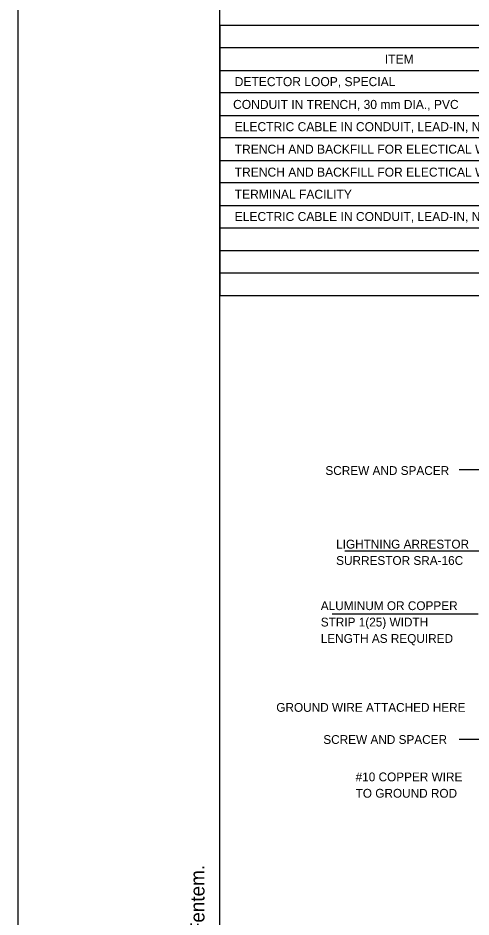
# Model space of a CAD drawing. Extents: x 97639 to 103048, y 75804 to 82153.
# Drawn here: x 101347.7 to 101572.3, y 77725.4 to 78171.2 of the extents above; entities that cross this region are included whole.
import ezdxf

# ---------------------------------------------------------------- set-up
doc = ezdxf.new("R2010")
doc.units = 0
for name, color, linetype in [('Sheets_50 Reference Boundary', 7, 'Continuous'), ('Sheets_General Details', 7, 'Continuous'), ('Sheets_Printer Plotting Border', 7, 'Continuous')]:
    doc.layers.add(name, color=color, linetype=linetype)

msp = doc.modelspace()

# ---------------------------------------------------------------- linework, layer by layer
at = {"layer": 'Sheets_50 Reference Boundary'}
msp.add_lwpolyline([(101447.68, 78533.5), (103022.68, 78533.5), (103022.68, 77533.51), (101447.68, 77533.51)], close=True, dxfattribs=at)
at = {"layer": 'Sheets_General Details'}
for p, q in [((101347.68, 78558.51), (101347.68, 77458.51)), ((101447.68, 78167.53), (101447.68, 78167.53)), ((101447.68, 78156.36), (101447.68, 78167.53)), ((101447.68, 78167.53), (101762.05, 78167.53)), ((101447.68, 78167.53), (101447.68, 78033.51)), ((101762.05, 78156.36), (101447.68, 78156.36)), ((101447.68, 78134.02), (101447.68, 78145.19)), ((101447.68, 78145.19), (101762.05, 78145.19)), ((101762.05, 78134.02), (101447.68, 78134.02)), ((101447.68, 78111.69), (101447.68, 78122.85)), ((101447.68, 78122.85), (101762.05, 78122.85)), ((101762.05, 78111.69), (101447.68, 78111.69)), ((101447.68, 78089.35), (101447.68, 78100.52)), ((101447.68, 78100.52), (101762.05, 78100.52)), ((101447.68, 78078.18), (101447.68, 78089.35)), ((101762.05, 78089.35), (101447.68, 78089.35)), ((101447.68, 78078.18), (101762.05, 78078.18)), ((101447.68, 78055.84), (101447.68, 78067.01)), ((101762.05, 78067.01), (101447.68, 78067.01)), ((101447.68, 78055.84), (101762.05, 78055.84)), ((101762.05, 78044.67), (101447.68, 78044.67)), ((101447.68, 78033.51), (103022.68, 78033.51)), ((101447.68, 78033.51), (101708.28, 78033.51)), ((101566.35, 77947.23), (101586, 77947.23)), ((101582.06, 77906.78), (101509.69, 77906.78)), ((101575.88, 77875.56), (101503.51, 77875.56)), ((101566.35, 77813.51), (101586, 77813.51))]:
    msp.add_line(p, q, dxfattribs=at)
msp.add_lwpolyline([(101447.68, 78533.51), (103022.68, 78533.51), (103022.68, 77483.51), (101447.68, 77483.51)], close=True, dxfattribs=at)
at = {"layer": 'Sheets_Printer Plotting Border'}
msp.add_lwpolyline([(101347.68, 77458.51), (103047.68, 77458.51), (103047.68, 78558.51), (101347.68, 78558.51)], close=True, dxfattribs=at)

# ---------------------------------------------------------------- texts
at = {"layer": 'Sheets_General Details'}
for s, height, p in [('ITEM', 4.467, (101529.58, 78148.54)), ('DETECTOR LOOP, SPECIAL', 4.4674, (101455.13, 78137.37)), ('CONDUIT IN TRENCH, 30 mm DIA., PVC', 4.4674, (101454.32, 78126.07)), ('ELECTRIC CABLE IN CONDUIT, LEAD-IN, NO.18 3 PAIR', 4.4674, (101455.13, 78115.04)), ('TRENCH AND BACKFILL FOR ELECTICAL WORK', 4.4674, (101455.13, 78103.87)), ('TRENCH AND BACKFILL FOR ELECTICAL WORK (SPECIAL)', 4.4674, (101455.13, 78092.5)), ('TERMINAL FACILITY', 4.4674, (101455.13, 78081.53)), ('ELECTRIC CABLE IN CONDUIT, LEAD-IN, NO.18 6 PAIR', 4.4674, (101455.13, 78070.49)), ('SCREW AND SPACER', 4.3691, (101500.09, 77944.59)), ('LIGHTNING ARRESTOR', 4.3691, (101505.42, 77908.1)), ('SURRESTOR SRA-16C', 4.3691, (101505.42, 77899.98)), ('ALUMINUM OR COPPER ', 4.3691, (101497.8, 77877.57)), ('STRIP 1(25) WIDTH', 4.3691, (101497.8, 77869.45)), ('LENGTH AS REQUIRED', 4.3691, (101497.8, 77861.33)), ('GROUND WIRE ATTACHED HERE', 4.3691, (101475.75, 77827.14)), ('SCREW AND SPACER', 4.3691, (101499.05, 77811.21)), ('#10 COPPER WIRE', 4.3691, (101515.08, 77792.68)), ('TO GROUND ROD', 4.3691, (101515.08, 77784.55))]:
    msp.add_text(s, height=height, dxfattribs=at).set_placement(p)
msp.add_text('    2.  Check with Programing Section John Fentem.', height=7, rotation=90, dxfattribs=at).set_placement((101440.13, 77537.39))

doc.saveas('drawing.dxf')
